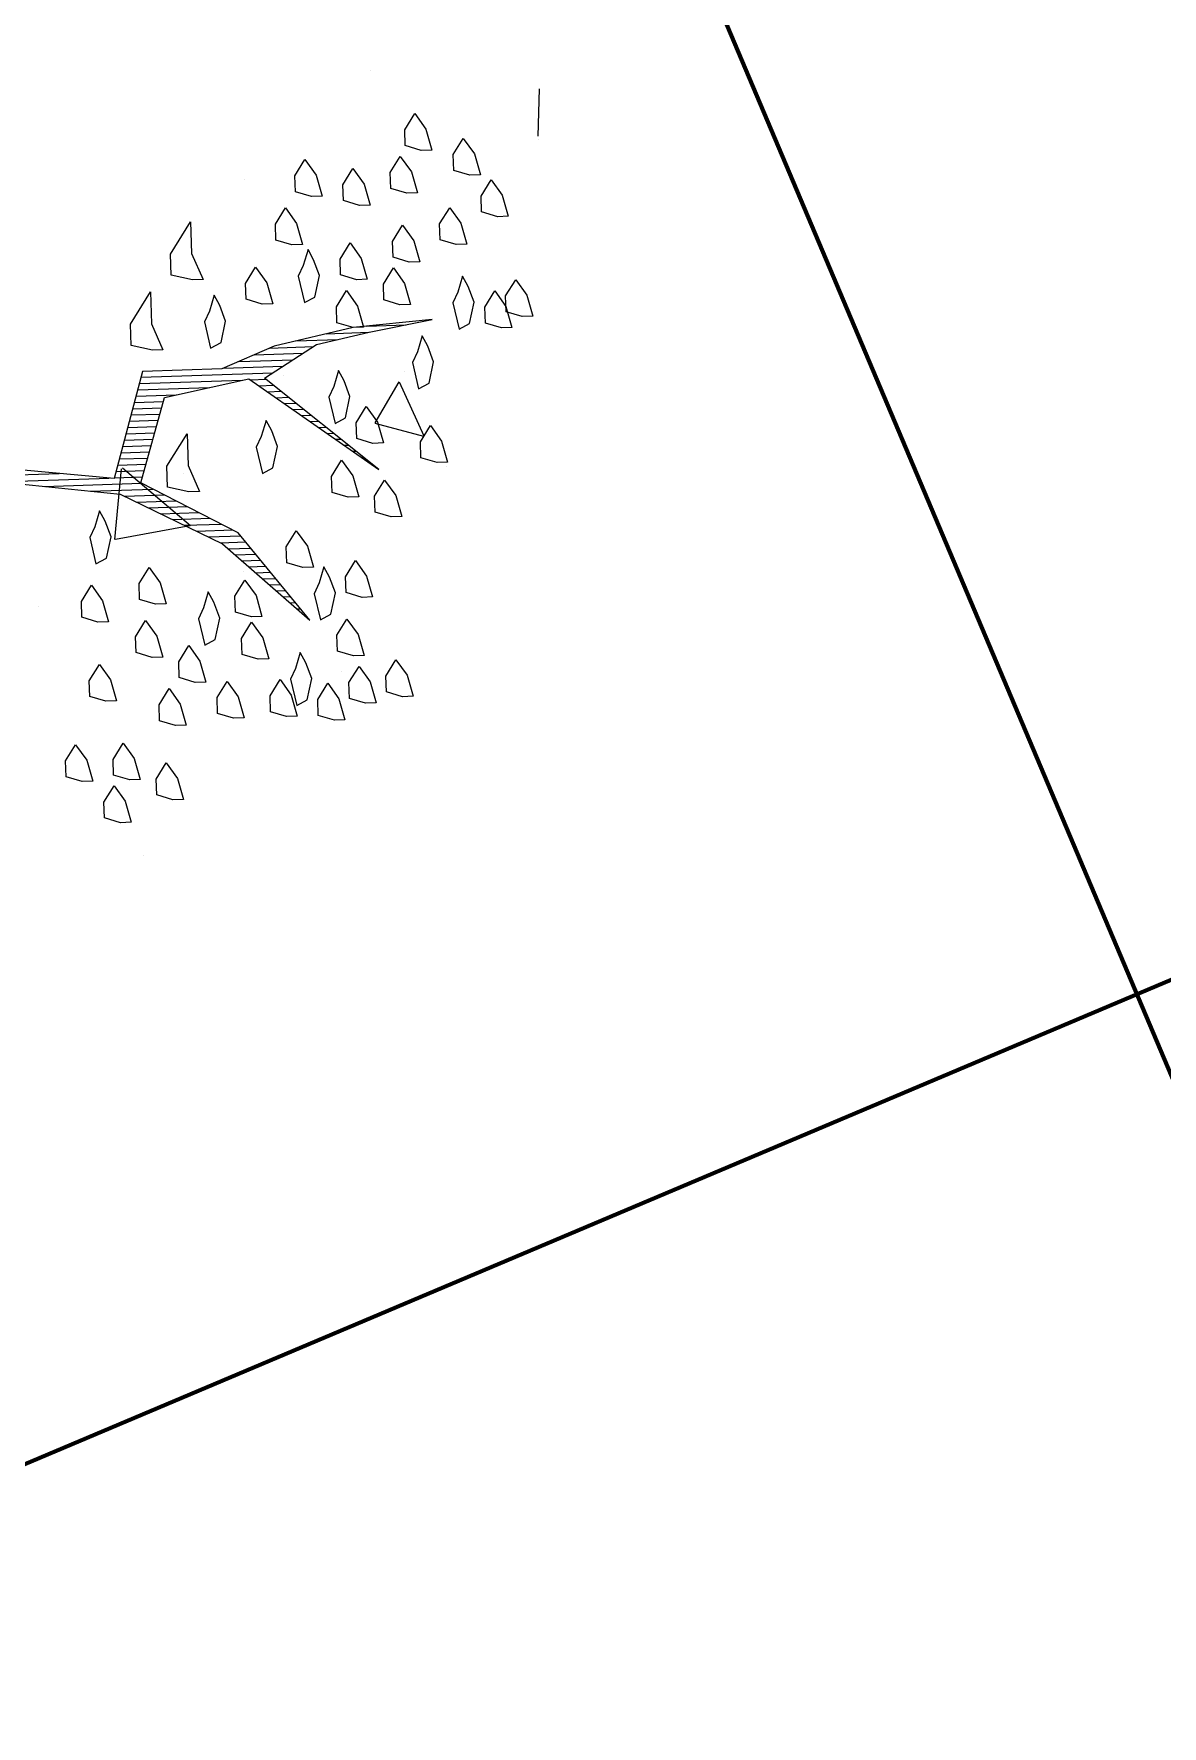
# Model space of a CAD drawing. Header units: millimetres. Extents: x 111 to 1506, y 14 to 566.
# Drawn here: x 248.104 to 249.365, y 167.752 to 169.643 of the extents above; entities that cross this region are included whole.
import ezdxf

# ---------------------------------------------------------------- set-up
doc = ezdxf.new("R2010")
doc.units = ezdxf.units.MM
doc.layers.add('ARBOLES', color=78, linetype='Continuous', lineweight=5)
doc.layers.add('GRASS', color=56, linetype='Continuous', lineweight=0)

# ---------------------------------------------------------------- blocks, each defined once
blk = doc.blocks.new('*X16')
at = {"color": 0}
for p, q in [((18.9115, 16.23), (18.9795, 16.23)), ((18.9759, 16.24), (19.0395, 16.24)), ((18.7941, 16.2), (18.873, 16.2)), ((18.8191, 16.21), (18.8896, 16.21)), ((18.8615, 16.22), (18.9295, 16.22)), ((18.7441, 16.18), (18.8396, 16.18)), ((18.7691, 16.19), (18.8563, 16.19)), ((18.6054, 16.15), (18.7201, 16.15)), ((18.6084, 16.16), (18.7734, 16.16)), ((18.6114, 16.17), (18.823, 16.17)), ((18.7869, 16.16), (18.812, 16.16)), ((18.8002, 16.15), (18.8237, 16.15)), ((18.5964, 16.12), (18.6429, 16.12)), ((18.5994, 16.13), (18.6461, 16.13)), ((18.6024, 16.14), (18.6667, 16.14)), ((18.8135, 16.14), (18.8354, 16.14)), ((18.8269, 16.13), (18.847, 16.13)), ((18.8402, 16.12), (18.8587, 16.12)), ((18.5904, 16.1), (18.6367, 16.1)), ((18.5934, 16.11), (18.6398, 16.11)), ((18.8535, 16.11), (18.8704, 16.11)), ((18.8669, 16.1), (18.882, 16.1)), ((18.5814, 16.07), (18.6273, 16.07)), ((18.5844, 16.08), (18.6304, 16.08)), ((18.5874, 16.09), (18.6336, 16.09)), ((18.8802, 16.09), (18.8937, 16.09)), ((18.8935, 16.08), (18.9054, 16.08)), ((18.9069, 16.07), (18.917, 16.07)), ((18.5724, 16.04), (18.6179, 16.04)), ((18.5754, 16.05), (18.6211, 16.05)), ((18.5784, 16.06), (18.6242, 16.06)), ((18.9202, 16.06), (18.9287, 16.06)), ((18.9335, 16.05), (18.9404, 16.05)), ((18.9469, 16.04), (18.952, 16.04)), ((18.1339, 16.02), (18.4746, 16.02)), ((18.3591, 16.01), (18.5546, 16.01)), ((18.5634, 16.01), (18.6086, 16.01)), ((18.5664, 16.02), (18.6117, 16.02)), ((18.5694, 16.03), (18.6148, 16.03)), ((18.9602, 16.03), (18.9637, 16.03)), ((18.9735, 16.02), (18.9754, 16.02)), ((18.9869, 16.01), (18.987, 16.01)), ((18.4501, 16), (18.6064, 16)), ((18.5234, 15.99), (18.6244, 15.99)), ((18.5781, 15.98), (18.6424, 15.98)), ((18.5971, 15.97), (18.6604, 15.97)), ((18.6161, 15.96), (18.6784, 15.96)), ((18.6351, 15.95), (18.6964, 15.95)), ((18.6541, 15.94), (18.7144, 15.94)), ((18.6731, 15.93), (18.7324, 15.93)), ((18.6921, 15.92), (18.7504, 15.92)), ((18.7111, 15.91), (18.7628, 15.91)), ((18.7301, 15.9), (18.7704, 15.9)), ((18.7421, 15.89), (18.7781, 15.89)), ((18.7528, 15.88), (18.7857, 15.88)), ((18.7634, 15.87), (18.7934, 15.87)), ((18.7741, 15.86), (18.801, 15.86)), ((18.7848, 15.85), (18.8087, 15.85)), ((18.7954, 15.84), (18.8163, 15.84)), ((18.8061, 15.83), (18.824, 15.83)), ((18.8168, 15.82), (18.8316, 15.82)), ((18.8274, 15.81), (18.8393, 15.81)), ((18.8381, 15.8), (18.8469, 15.8)), ((18.8488, 15.79), (18.8545, 15.79)), ((18.8594, 15.78), (18.8622, 15.78))]:
    blk.add_line(p, q, dxfattribs=at)
blk = doc.blocks.new('E1E')
at = {"layer": 'ARBOLES', "ltscale": 0.2}
for p, q in [((94.6676, 58.8635), (94.6676, 58.8635)), ((94.9236, 58.6057), (94.9236, 58.6057)), ((94.5138, 58.5333), (94.5138, 58.5333)), ((94.8909, 58.3921), (94.8631, 58.4837)), ((94.8624, 58.4826), (94.7765, 58.4282)), ((94.6865, 58.4581), (94.6865, 58.4581)), ((94.8895, 58.3905), (94.7758, 58.4277)), ((94.811, 58.3666), (94.811, 58.3666)), ((94.8922, 58.3418), (94.8922, 58.3418)), ((94.4865, 58.2246), (94.4865, 58.2246)), ((94.5882, 58.1432), (94.5302, 58.1979)), ((94.5977, 58.207), (94.5304, 58.1986)), ((94.5888, 58.1437), (94.598, 58.2068)), ((94.7363, 58.1935), (94.7363, 58.1935)), ((94.5867, 58.1273), (94.5867, 58.1273)), ((94.8833, 57.9689), (94.8833, 57.9689)), ((94.5376, 57.7708), (94.5376, 57.7708)), ((94.5622, 57.7074), (94.5397, 57.767)), ((94.7808, 57.7703), (94.7808, 57.7703))]:
    blk.add_line(p, q, dxfattribs=at)
blk.add_lwpolyline([(95.0309, 58.4686), (94.8791, 58.4244), (94.7266, 58.4344), (94.579, 58.4856), (94.7128, 58.4127), (94.8589, 58.3998), (94.8727, 58.2812), (94.7773, 58.2154), (94.5691, 58.2629), (94.7578, 58.2067), (94.7101, 58.1387), (94.6509, 58.0967), (94.5786, 58.049), (94.6733, 58.0989), (94.7622, 58.1619), (94.8156, 58.2168), (94.9132, 58.2603), (94.8943, 58.4077), (95.0591, 58.4577)], dxfattribs=at)
for points in [[(94.7125, 58.8334), (94.7349, 58.8356), (94.7436, 58.8161), (94.7393, 58.7908), (94.7176, 58.8045), (94.6995, 58.8276)], [(94.7812, 58.8016), (94.8036, 58.8038), (94.8123, 58.7843), (94.808, 58.759), (94.7863, 58.7727), (94.7682, 58.7959)], [(94.6591, 58.7784), (94.6815, 58.7806), (94.6902, 58.7611), (94.6859, 58.7358), (94.6642, 58.7495), (94.6461, 58.7726)], [(94.7227, 58.7756), (94.7451, 58.7778), (94.7538, 58.7583), (94.7495, 58.7329), (94.7278, 58.7467), (94.7097, 58.7698)], [(94.7922, 58.6896), (94.8146, 58.6918), (94.8233, 58.6723), (94.8189, 58.647), (94.7972, 58.6607), (94.7791, 58.6838)], [(94.6931, 58.6845), (94.7155, 58.6867), (94.7242, 58.6671), (94.7199, 58.6418), (94.6982, 58.6556), (94.6801, 58.6787)], [(94.6245, 58.6461), (94.6469, 58.6483), (94.6556, 58.6288), (94.6513, 58.6035), (94.6296, 58.6172), (94.6115, 58.6403)], [(94.6903, 58.6209), (94.7127, 58.623), (94.7214, 58.6035), (94.7171, 58.5782), (94.6954, 58.5919), (94.6773, 58.6151)], [(94.498, 58.5976), (94.5204, 58.5998), (94.5291, 58.5803), (94.5248, 58.555), (94.5031, 58.5687), (94.485, 58.5918)], [(94.5725, 58.5528), (94.5732, 58.5687), (94.5522, 58.5984), (94.5421, 58.5861), (94.5472, 58.5571), (94.5624, 58.5405), (94.5747, 58.5304)], [(94.5594, 58.6172), (94.5818, 58.6193), (94.5905, 58.5998), (94.5862, 58.5745), (94.5645, 58.5882), (94.5464, 58.6114)], [(94.7568, 58.6115), (94.7792, 58.6137), (94.7879, 58.5942), (94.7836, 58.5689), (94.7619, 58.5826), (94.7438, 58.6057)], [(94.8421, 58.5949), (94.8645, 58.5971), (94.8732, 58.5776), (94.8689, 58.5523), (94.8472, 58.566), (94.8291, 58.5891)], [(94.4677, 58.5607), (94.4901, 58.5629), (94.4988, 58.5434), (94.4944, 58.5181), (94.4728, 58.5318), (94.4547, 58.5549)], [(94.6238, 58.5601), (94.6462, 58.5623), (94.6549, 58.5428), (94.6506, 58.5175), (94.6289, 58.5312), (94.6108, 58.5543)], [(94.7178, 58.524), (94.7185, 58.5399), (94.6975, 58.5695), (94.6874, 58.5572), (94.6925, 58.5283), (94.7077, 58.5117), (94.72, 58.5016)], [(94.425, 58.5339), (94.4474, 58.5361), (94.4561, 58.5166), (94.4518, 58.4913), (94.4301, 58.505), (94.412, 58.5281)], [(94.7792, 58.5436), (94.8017, 58.5458), (94.8103, 58.5262), (94.806, 58.5009), (94.7843, 58.5147), (94.7662, 58.5378)], [(94.5067, 58.508), (94.5292, 58.5101), (94.5378, 58.4906), (94.5335, 58.4653), (94.5118, 58.479), (94.4937, 58.5022)], [(94.6535, 58.511), (94.6759, 58.5131), (94.6846, 58.4936), (94.6803, 58.4683), (94.6586, 58.482), (94.6405, 58.5052)], [(94.8942, 58.4779), (94.8949, 58.4938), (94.874, 58.5234), (94.8638, 58.5111), (94.8689, 58.4822), (94.8841, 58.4656), (94.8964, 58.4555)], [(94.5863, 58.4343), (94.587, 58.4502), (94.566, 58.4798), (94.5559, 58.4675), (94.561, 58.4386), (94.5762, 58.422), (94.5885, 58.4119)], [(94.5256, 58.4306), (94.548, 58.4328), (94.5567, 58.4133), (94.5524, 58.388), (94.5307, 58.4017), (94.5126, 58.4248)], [(94.6145, 58.4235), (94.6369, 58.4256), (94.6456, 58.4061), (94.6413, 58.3808), (94.6196, 58.3945), (94.6015, 58.4177)], [(94.7945, 58.3867), (94.8235, 58.3918), (94.835, 58.3658), (94.8264, 58.3152), (94.809, 58.3542), (94.7815, 58.3809)], [(94.7324, 58.2811), (94.7332, 58.297), (94.7122, 58.3267), (94.7021, 58.3144), (94.7071, 58.2854), (94.7223, 58.2688), (94.7346, 58.2587)], [(94.53, 58.3157), (94.5524, 58.3179), (94.5611, 58.2984), (94.5568, 58.2731), (94.5351, 58.2868), (94.517, 58.3099)], [(94.5936, 58.3128), (94.616, 58.315), (94.6247, 58.2955), (94.6204, 58.2702), (94.5987, 58.2839), (94.5806, 58.307)], [(94.5901, 58.2333), (94.6125, 58.2355), (94.6212, 58.216), (94.6168, 58.1907), (94.5952, 58.2044), (94.5771, 58.2275)], [(94.9118, 58.2285), (94.9407, 58.2336), (94.9523, 58.2075), (94.9436, 58.1569), (94.9262, 58.196), (94.8988, 58.2227)], [(94.5004, 58.2246), (94.5228, 58.2268), (94.5315, 58.2072), (94.5272, 58.1819), (94.5055, 58.1957), (94.4874, 58.2188)], [(94.6675, 58.182), (94.6682, 58.1979), (94.6472, 58.2276), (94.6371, 58.2153), (94.6422, 58.1864), (94.6573, 58.1697), (94.6696, 58.1596)], [(94.8605, 58.1511), (94.8612, 58.167), (94.8402, 58.1966), (94.8301, 58.1843), (94.8352, 58.1554), (94.8504, 58.1388), (94.8627, 58.1287)], [(94.5808, 58.0967), (94.5815, 58.1126), (94.5605, 58.1422), (94.5504, 58.1299), (94.5555, 58.101), (94.5707, 58.0844), (94.583, 58.0743)], [(94.8974, 58.1208), (94.9263, 58.1258), (94.9379, 58.0998), (94.9292, 58.0492), (94.9119, 58.0882), (94.8844, 58.115)], [(94.6733, 58.0989), (94.6957, 58.1011), (94.7044, 58.0816), (94.7001, 58.0563), (94.6784, 58.07), (94.6603, 58.0931)], [(94.7983, 58.1156), (94.8208, 58.1178), (94.8294, 58.0983), (94.8251, 58.073), (94.8034, 58.0867), (94.7853, 58.1098)], [(94.7666, 58.0469), (94.7673, 58.0628), (94.7463, 58.0925), (94.7362, 58.0802), (94.7413, 58.0512), (94.7565, 58.0346), (94.7688, 58.0245)], [(94.5606, 58.002), (94.5613, 58.0179), (94.5403, 58.0475), (94.5302, 58.0352), (94.5353, 58.0063), (94.5505, 57.9897), (94.5628, 57.9796)], [(94.6263, 58.0468), (94.6488, 58.049), (94.6574, 58.0295), (94.6531, 58.0042), (94.6314, 58.0179), (94.6133, 58.041)], [(94.6929, 58.0375), (94.7153, 58.0397), (94.724, 58.0202), (94.7196, 57.9948), (94.6979, 58.0086), (94.6799, 58.0317)], [(94.7912, 58.0267), (94.8136, 58.0289), (94.8223, 58.0094), (94.818, 57.9841), (94.7963, 57.9978), (94.7782, 58.0209)], [(94.4883, 58.0243), (94.5107, 58.0265), (94.5194, 58.007), (94.5151, 57.9817), (94.4934, 57.9954), (94.4753, 58.0185)], [(94.4681, 57.9997), (94.4905, 58.0019), (94.4992, 57.9824), (94.4948, 57.9571), (94.4732, 57.9708), (94.4551, 57.9939)], [(94.6365, 57.989), (94.6589, 57.9912), (94.6676, 57.9717), (94.6633, 57.9464), (94.6416, 57.9601), (94.6235, 57.9832)], [(94.5867, 57.9434), (94.6091, 57.9456), (94.6178, 57.9261), (94.6134, 57.9008), (94.5917, 57.9145), (94.5737, 57.9376)], [(94.7269, 57.9435), (94.7493, 57.9457), (94.758, 57.9262), (94.7537, 57.9009), (94.732, 57.9146), (94.7139, 57.9377)], [(94.7912, 57.9566), (94.8136, 57.9588), (94.8223, 57.9393), (94.818, 57.914), (94.7963, 57.9277), (94.7782, 57.9508)], [(94.6742, 57.9045), (94.6966, 57.9066), (94.7053, 57.8871), (94.7009, 57.8618), (94.6792, 57.8755), (94.6612, 57.8987)], [(94.5491, 57.8877), (94.5715, 57.8899), (94.5802, 57.8704), (94.5759, 57.8451), (94.5542, 57.8588), (94.5361, 57.8819)], [(94.6048, 57.8502), (94.6272, 57.8524), (94.6359, 57.8329), (94.6316, 57.8076), (94.6099, 57.8213), (94.5918, 57.8444)], [(94.6778, 57.8437), (94.7002, 57.8459), (94.7089, 57.8264), (94.7046, 57.8011), (94.6829, 57.8148), (94.6648, 57.8379)]]:
    blk.add_lwpolyline(points, close=True, dxfattribs=at)
at = {"layer": 'ARBOLES', "ltscale": 0.2, "xscale": 0.8372139817761642, "yscale": 0.8372139817761642, "zscale": 0.8372139817761642, "rotation": 204.0028523145856}
blk.add_blockref('*X16', (103.6395, 76.9735), dxfattribs=at)

msp = doc.modelspace()

# ---------------------------------------------------------------- hatches: boundary and pattern name
at = {"layer": 'GRASS', "lineweight": 100, "ltscale": 1000, "true_color": 0x636466}
h = msp.add_hatch(dxfattribs=at)
h.set_pattern_fill('ANSI37', color=251, scale=18, angle=-112.08523)
h.set_pattern_definition([(292.91477, (798.2566, 1597.5663), (2.0724414, 0.8760632), []), (22.91477, (798.2566, 1597.5663), (-0.8760632, 2.0724414), [])])
h.paths.add_polyline_path([(271.95695, 142.38523), (282.61554, 174.27589), (251.13806, 188.40453), (245.13569, 169.81182), (271.60185, 142.74844)])

# ---------------------------------------------------------------- block references
at = {"layer": 'ARBOLES', "color": 0, "xscale": 0.8310831642732954, "yscale": 0.8310831642732954, "zscale": 0.8310831642732954, "rotation": 157.9147716791316}
msp.add_blockref('E1E', (339.52346, 184.4737), dxfattribs=at)

doc.saveas('drawing.dxf')
